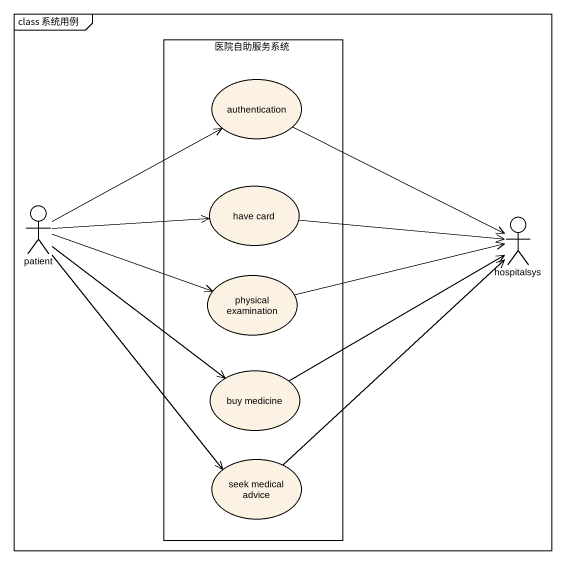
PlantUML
@startuml
mainframe class 系统用例
rectangle 医院自助服务系统 {
  usecase authentication
  usecase "have card" as have_card
  usecase "physical examination" as physical_examination
  usecase "buy medicine" as buy_medicine
  usecase "seek medical advice" as seek_medical_advice
}
actor patient
actor hospitalsys
authentication -right-> hospitalsys
patient -up-> authentication
patient -right-> have_card
patient -right-> physical_examination
patient --> buy_medicine
patient --> seek_medical_advice
have_card -right-> hospitalsys
physical_examination -right-> hospitalsys
buy_medicine -right-> hospitalsys
seek_medical_advice -up-> hospitalsys
@enduml
